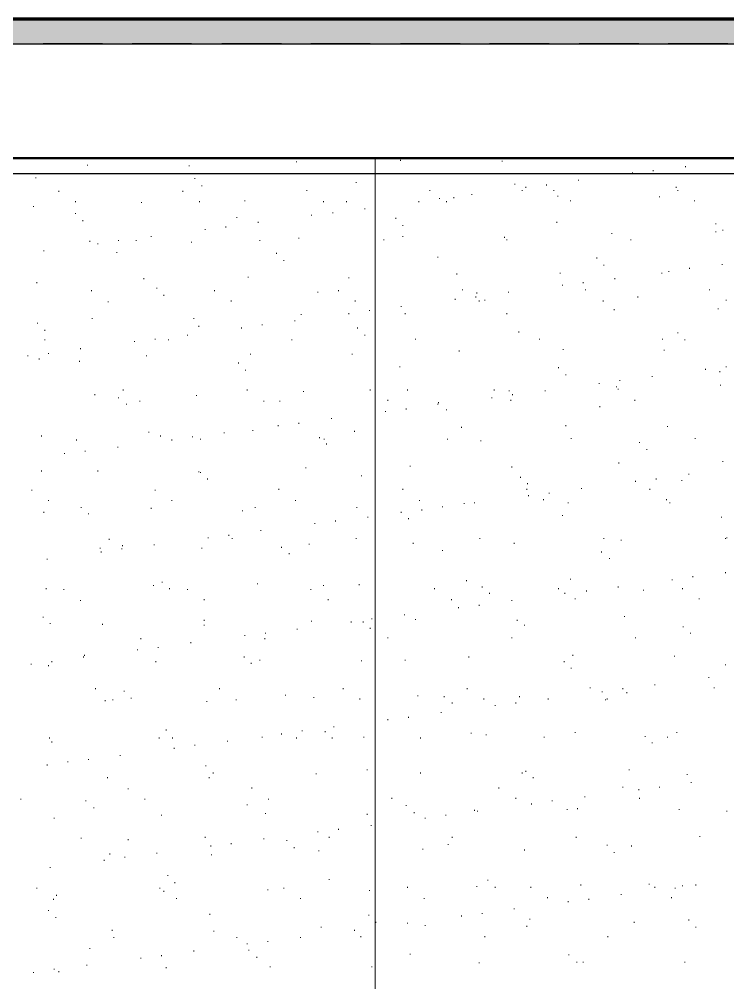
# Model space of a CAD drawing. Header units: inches. Extents: x 5 to 516, y -193 to 129.
# Drawn here: x 37.635 to 40.609, y -83.428 to -79.386 of the extents above; entities that cross this region are included whole.
import ezdxf

# ---------------------------------------------------------------- set-up
doc = ezdxf.new("R2010")
doc.units = ezdxf.units.IN
doc.header["$MEASUREMENT"] = 0
for name, color, linetype in [('Highlight', 210, 'Continuous'), ('PDF4_Geometry', 7, 'Continuous'), ('PDF4_Solid Fills', 7, 'Continuous')]:
    doc.layers.add(name, color=color, linetype=linetype)

msp = doc.modelspace()

# ---------------------------------------------------------------- hatches: boundary and pattern name
at = {"layer": 'PDF4_Solid Fills', "true_color": 0xb3b3b3, "transparency": 33554559}
msp.add_hatch(color=253, dxfattribs=at).paths.add_polyline_path([(33.2754117, -79.489649), (78.6554168, -79.489649), (78.6554168, -79.3863156), (28.0920888, -79.3863156), (28.0920888, -79.489649)])

# ---------------------------------------------------------------- linework, layer by layer
at = {"layer": 'Highlight'}
for p, q in [((23.3387434, -79.4896516), (137.6392915, -79.4896516)), ((23.3387518, -80.0329832), (138.0451299, -80.0329832))]:
    msp.add_line(p, q, dxfattribs=at)
at = {"layer": 'PDF4_Geometry', "lineweight": 70}
msp.add_lwpolyline([(134.6320923, -79.969649), (134.6320923, -79.3863156), (26.9620804, -79.3863156)], dxfattribs=at)
at = {"layer": 'PDF4_Geometry', "lineweight": 35}
for points in [[(37.7354137, -79.4896516), (37.9854137, -79.4896516)], [(38.1087522, -79.4896516), (38.3587522, -79.4896516)], [(38.4854137, -79.4896516), (38.7354138, -79.4896516)], [(38.8587523, -79.4896516), (39.1087523, -79.4896516)], [(39.2354138, -79.4896516), (39.4854138, -79.4896516)], [(39.6087523, -79.4896516), (39.8587523, -79.4896516)], [(39.9854139, -79.4896516), (40.2354139, -79.4896516)], [(40.3587524, -79.4896516), (40.6087524, -79.4896516)]]:
    msp.add_lwpolyline(points, dxfattribs=at)
at = {"layer": 'PDF4_Geometry', "lineweight": 50}
msp.add_lwpolyline([(134.6320923, -79.969649), (26.9620804, -79.969649)], dxfattribs=at)
at = {"layer": 'PDF4_Geometry', "lineweight": 15}
for points in [[(38.7987572, -79.9863154), (38.7987572, -79.9829821)], [(39.1287515, -87.9496505), (39.1287515, -79.9696499)], [(39.235424, -79.9796487), (39.235424, -79.9763154)], [(39.6620907, -79.9829821), (39.6620907, -79.9796487)], [(37.9220906, -79.9996488), (37.9220906, -79.9963154)], [(38.3487573, -80.0029821), (38.3487573, -79.9996488)], [(40.2954241, -80.0229821), (40.2954241, -80.0196488)], [(40.4320908, -80.0063154), (40.4320908, -80.0029821)], [(37.7054238, -80.0529821), (37.7054238, -80.0496488)], [(38.3720905, -80.0563154), (38.3720905, -80.0529821)], [(39.9820908, -80.0629821), (39.9820908, -80.0596488)], [(40.2087576, -80.0329821), (40.2087576, -80.0296488)], [(38.4020906, -80.0863154), (38.4020906, -80.0829821)], [(38.8420909, -80.1063154), (38.8420909, -80.1029821)], [(39.0487573, -80.0729821), (39.0487573, -80.0696488)], [(39.3587574, -80.1063154), (39.3587574, -80.1029821)], [(39.715424, -80.0796488), (39.715424, -80.0763154)], [(39.745424, -80.1063154), (39.745424, -80.1029821)], [(39.7620909, -80.0929821), (39.7620909, -80.0896488)], [(39.8487574, -80.0829821), (39.8487574, -80.0796488)], [(39.8787574, -80.1063154), (39.8787574, -80.1029821)], [(40.3920907, -80.0929821), (40.3920907, -80.0896488)], [(40.3987575, -80.1063154), (40.3987575, -80.1029821)], [(37.8020908, -80.1096488), (37.8020908, -80.1063154)], [(38.3220909, -80.1096488), (38.3220909, -80.1063154)], [(39.3987574, -80.1396488), (39.3987574, -80.1363154)], [(39.4587576, -80.1363154), (39.4587576, -80.1329821)], [(39.5354241, -80.1229821), (39.5354241, -80.1196488)], [(39.8954243, -80.1296488), (39.8954243, -80.1263154)], [(40.322091, -80.1329821), (40.322091, -80.1296488)], [(37.6954238, -80.1729821), (37.6954238, -80.1696488)], [(37.8720905, -80.1529821), (37.8720905, -80.1496488)], [(38.1487573, -80.1563154), (38.1487573, -80.1529821)], [(38.3920905, -80.1529821), (38.3920905, -80.1496488)], [(38.5820909, -80.1496488), (38.5820909, -80.1463154)], [(38.9120906, -80.1529821), (38.9120906, -80.1496488)], [(39.0087576, -80.1529821), (39.0087576, -80.1496488)], [(39.0854241, -80.1829821), (39.0854241, -80.1796488)], [(39.3120909, -80.1529821), (39.3120909, -80.1496488)], [(39.4287575, -80.1529821), (39.4287575, -80.1496488)], [(39.9487576, -80.1496488), (39.9487576, -80.1463154)], [(40.4687576, -80.1496488), (40.4687576, -80.1463154)], [(37.8720905, -80.2029821), (37.8720905, -80.1996488)], [(38.5487572, -80.2196488), (38.5487572, -80.2163154)], [(38.8620905, -80.2096488), (38.8620905, -80.2063154)], [(38.9520907, -80.1996488), (38.9520907, -80.1963154)], [(39.2154239, -80.2229821), (39.2154239, -80.2196488)], [(37.9020906, -80.2329821), (37.9020906, -80.2296488)], [(38.4154242, -80.2696488), (38.4154242, -80.2663154)], [(38.5020908, -80.2596488), (38.5020908, -80.2563154)], [(38.6387574, -80.2396488), (38.6387574, -80.2363154)], [(39.245424, -80.2529821), (39.245424, -80.2496488)], [(39.8920907, -80.2396488), (39.8920907, -80.2363154)], [(40.5587574, -80.2463154), (40.5587574, -80.2429821)], [(38.1887574, -80.2996488), (38.1887574, -80.2963154)], [(38.8087572, -80.3063154), (38.8087572, -80.3029821)], [(39.245424, -80.2996488), (39.245424, -80.2963154)], [(39.6720907, -80.3029821), (39.6720907, -80.2996488)], [(40.1220907, -80.2863154), (40.1220907, -80.2829821)], [(40.5587574, -80.2796488), (40.5587574, -80.2763154)], [(40.5887574, -80.2729821), (40.5887574, -80.2696488)], [(37.9320906, -80.3196488), (37.9320906, -80.3163154)], [(37.9654238, -80.3296488), (37.9654238, -80.3263154)], [(38.0520908, -80.3163154), (38.0520908, -80.3129821)], [(38.1254241, -80.3163154), (38.1254241, -80.3129821)], [(38.3587573, -80.3229821), (38.3587573, -80.3196488)], [(38.6454242, -80.3163154), (38.6454242, -80.3129821)], [(39.1654243, -80.3129821), (39.1654243, -80.3096488)], [(39.6820907, -80.3129821), (39.6820907, -80.3096488)], [(40.2020908, -80.3129821), (40.2020908, -80.3096488)], [(37.7387575, -80.3596488), (37.7387575, -80.3563154)], [(38.045424, -80.3663154), (38.045424, -80.3629821)], [(38.7154239, -80.3696488), (38.7154239, -80.3663154)], [(39.3920906, -80.3863154), (39.3920906, -80.3829821)], [(40.0587573, -80.3896488), (40.0587573, -80.3863154)], [(38.745424, -80.3996488), (38.745424, -80.3963154)], [(40.0887574, -80.4196488), (40.0887574, -80.4163155)], [(40.5854243, -80.4163155), (40.5854243, -80.4129821)], [(38.5954241, -80.4696488), (38.5954241, -80.4663155)], [(39.4720908, -80.4563155), (39.4720908, -80.4529821)], [(39.9054243, -80.4529821), (39.9054243, -80.4496488)], [(40.332091, -80.4529821), (40.332091, -80.4496488)], [(40.3620906, -80.4463155), (40.3620906, -80.4429821)], [(40.4487576, -80.4329821), (40.4487576, -80.4296488)], [(37.7087574, -80.4929821), (37.7087574, -80.4896488)], [(38.1587573, -80.4763155), (38.1587573, -80.4729821)], [(39.0187576, -80.4729821), (39.0187576, -80.4696488)], [(39.9154243, -80.5029821), (39.9154243, -80.4996488)], [(40.0020909, -80.4929821), (40.0020909, -80.4896488)], [(40.1354243, -80.4763155), (40.1354243, -80.4729821)], [(37.9387574, -80.5263155), (37.9387574, -80.5229821)], [(38.2120906, -80.5163155), (38.2120906, -80.5129821)], [(38.2420907, -80.5463155), (38.2420907, -80.5429821)], [(38.4554239, -80.5263155), (38.4554239, -80.5229821)], [(38.8887574, -80.5329821), (38.8887574, -80.5296488)], [(38.9754239, -80.5263155), (38.9754239, -80.5229821)], [(39.495424, -80.5229821), (39.495424, -80.5196488)], [(39.5520909, -80.5529821), (39.5520909, -80.5496488)], [(39.5554241, -80.5363155), (39.5554241, -80.5329821)], [(39.6887575, -80.5329821), (39.6887575, -80.5296488)], [(40.0120909, -80.5229821), (40.0120909, -80.5196488)], [(40.2320908, -80.5529821), (40.2320908, -80.5496488)], [(40.532091, -80.5229821), (40.532091, -80.5196488)], [(38.0087575, -80.5729821), (38.0087575, -80.5696488)], [(38.525424, -80.5696488), (38.525424, -80.5663155)], [(39.045424, -80.5696488), (39.045424, -80.5663155)], [(39.2387576, -80.5929821), (39.2387576, -80.5896488)], [(39.465424, -80.5629821), (39.465424, -80.5596488)], [(39.5654241, -80.5696488), (39.5654241, -80.5663155)], [(39.5887574, -80.5663155), (39.5887574, -80.5629821)], [(40.0854242, -80.5696488), (40.0854242, -80.5663155)], [(40.6020911, -80.5663155), (40.6020911, -80.5629821)], [(38.8187573, -80.6263155), (38.8187573, -80.6229821)], [(39.0187576, -80.6229821), (39.0187576, -80.6196488)], [(39.1054241, -80.6096488), (39.1054241, -80.6063155)], [(39.255424, -80.6229821), (39.255424, -80.6196488)], [(39.6820907, -80.6229821), (39.6820907, -80.6196488)], [(40.1320907, -80.6063155), (40.1320907, -80.6029821)], [(40.5687574, -80.6029821), (40.5687574, -80.5996488)], [(37.7120906, -80.6629821), (37.7120906, -80.6596488)], [(37.9420906, -80.6429821), (37.9420906, -80.6396488)], [(38.3687573, -80.6429821), (38.3687573, -80.6396488)], [(38.6554242, -80.6696488), (38.6554242, -80.6663155)], [(38.7920908, -80.6529821), (38.7920908, -80.6496488)], [(37.7420906, -80.6929821), (37.7420906, -80.6896488)], [(38.3420909, -80.7129821), (38.3420909, -80.7096488)], [(38.3887574, -80.6763155), (38.3887574, -80.6729821)], [(38.5687573, -80.6829821), (38.5687573, -80.6796488)], [(39.0554241, -80.6829821), (39.0554241, -80.6796488)], [(39.0854241, -80.7129821), (39.0854241, -80.7096488)], [(39.7320908, -80.6996488), (39.7320908, -80.6963155)], [(40.3987575, -80.7029821), (40.3987575, -80.6996488)], [(37.7420906, -80.7329821), (37.7420906, -80.7296488)], [(38.1187573, -80.7396488), (38.1187573, -80.7363155)], [(38.2054239, -80.7296488), (38.2054239, -80.7263155)], [(38.2620907, -80.7329821), (38.2620907, -80.7296488)], [(38.7787572, -80.7329821), (38.7787572, -80.7296488)], [(39.2987573, -80.7296488), (39.2987573, -80.7263155)], [(39.8187574, -80.7296488), (39.8187574, -80.7263155)], [(40.3354242, -80.7296488), (40.3354242, -80.7263155)], [(40.4287576, -80.7329821), (40.4287576, -80.7296488)], [(37.7587575, -80.7896488), (37.7587575, -80.7863155)], [(37.8920905, -80.7696488), (37.8920905, -80.7663155)], [(38.6054241, -80.7929821), (38.6054241, -80.7896488)], [(39.0320909, -80.7929821), (39.0320909, -80.7896488)], [(39.4820908, -80.7796488), (39.4820908, -80.7763155)], [(39.9187575, -80.7729821), (39.9187575, -80.7696488)], [(40.342091, -80.7763155), (40.342091, -80.7729821)], [(37.6720905, -80.7996488), (37.6720905, -80.7963155)], [(37.7187574, -80.8129821), (37.7187574, -80.8096488)], [(37.8887573, -80.8229821), (37.8887573, -80.8196488)], [(38.1687574, -80.7996488), (38.1687574, -80.7963155)], [(38.555424, -80.8296488), (38.555424, -80.8263155)], [(38.5854241, -80.8596488), (38.5854241, -80.8563155)], [(39.2320908, -80.8463155), (39.2320908, -80.8429822)], [(39.8987575, -80.8496488), (39.8987575, -80.8463155)], [(40.5154241, -80.8563155), (40.5154241, -80.8529822)], [(40.5754242, -80.8663155), (40.5754242, -80.8629822)], [(40.6020911, -80.8463155), (40.6020911, -80.8429822)], [(39.9287575, -80.8796488), (39.9287575, -80.8763155)], [(40.0687574, -80.9163155), (40.0687574, -80.9129822)], [(40.1554243, -80.9029822), (40.1554243, -80.8996488)], [(40.292091, -80.8863155), (40.292091, -80.8829822)], [(38.0720908, -80.9429822), (38.0720908, -80.9396488)], [(38.5920909, -80.9429822), (38.5920909, -80.9396488)], [(38.8287573, -80.9496488), (38.8287573, -80.9463155)], [(39.1087574, -80.9429822), (39.1087574, -80.9396488)], [(39.265424, -80.9429822), (39.265424, -80.9396488)], [(39.6287574, -80.9429822), (39.6287574, -80.9396488)], [(39.6920907, -80.9463155), (39.6920907, -80.9429822)], [(39.842091, -80.9463155), (39.842091, -80.9429822)], [(40.1420907, -80.9296488), (40.1420907, -80.9263155)], [(40.1487575, -80.9396488), (40.1487575, -80.9363155)], [(40.5787574, -80.9229822), (40.5787574, -80.9196488)], [(37.9520906, -80.9629822), (37.9520906, -80.9596489)], [(38.0520908, -80.9763155), (38.0520908, -80.9729822)], [(38.1420905, -80.9896488), (38.1420905, -80.9863155)], [(38.3787573, -80.9663155), (38.3787573, -80.9629822)], [(38.6620906, -80.9896488), (38.6620906, -80.9863155)], [(38.7287575, -80.9896488), (38.7287575, -80.9863155)], [(39.1820907, -80.9863155), (39.1820907, -80.9829822)], [(39.3954242, -80.9963156), (39.3954242, -80.9929821)], [(39.6187574, -80.9763155), (39.6187574, -80.9729822)], [(39.6987576, -80.9863155), (39.6987576, -80.9829822)], [(39.705424, -80.9629822), (39.705424, -80.9596489)], [(40.2187576, -80.9863155), (40.2187576, -80.9829822)], [(38.0854241, -81.0029822), (38.0854241, -80.9996488)], [(39.1720907, -81.0329822), (39.1720907, -81.0296488)], [(39.2587576, -81.0229822), (39.2587576, -81.0196489)], [(39.3920906, -81.0029822), (39.3920906, -80.9996488)], [(39.4287575, -81.0263155), (39.4287575, -81.0229822)], [(40.072091, -81.0129822), (40.072091, -81.0096488)], [(38.9454239, -81.0629821), (38.9454239, -81.0596488)], [(38.6154242, -81.1129821), (38.6154242, -81.1096488)], [(38.7220907, -81.0929822), (38.7220907, -81.0896489)], [(38.8087572, -81.0829822), (38.8087572, -81.0796489)], [(39.0420909, -81.1163155), (39.0420909, -81.1129821)], [(39.4920908, -81.0996488), (39.4920908, -81.0963155)], [(39.9287575, -81.0929822), (39.9287575, -81.0896489)], [(40.3554242, -81.0963155), (40.3554242, -81.0929822)], [(37.7287574, -81.1363155), (37.7287574, -81.1329822)], [(37.8754241, -81.1529822), (37.8754241, -81.1496489)], [(38.1787574, -81.1196488), (38.1787574, -81.1163155)], [(38.2287575, -81.1363155), (38.2287575, -81.1329822)], [(38.275424, -81.1529822), (38.275424, -81.1496489)], [(38.3620905, -81.1396489), (38.3620905, -81.1363155)], [(38.3954241, -81.1496489), (38.3954241, -81.1463155)], [(38.4954239, -81.1229821), (38.4954239, -81.1196488)], [(38.8954242, -81.1429822), (38.8954242, -81.1396489)], [(38.9154242, -81.1496489), (38.9154242, -81.1463155)], [(39.4320907, -81.1496489), (39.4320907, -81.1463155)], [(39.572091, -81.1563155), (39.572091, -81.1529822)], [(39.9520908, -81.1463155), (39.9520908, -81.1429822)], [(40.4720909, -81.1463155), (40.4720909, -81.1429822)], [(37.9120906, -81.1996488), (37.9120906, -81.1963155)], [(38.0487572, -81.1829821), (38.0487572, -81.1796488)], [(38.9254242, -81.1696488), (38.9254242, -81.1663155)], [(40.2387577, -81.1629822), (40.2387577, -81.1596488)], [(40.2687577, -81.1929822), (40.2687577, -81.1896488)], [(37.825424, -81.2096489), (37.825424, -81.2063155)], [(38.8387573, -81.2696489), (38.8387573, -81.2663155)], [(39.275424, -81.2629822), (39.275424, -81.2596489)], [(39.7020908, -81.2663155), (39.7020908, -81.2629822)], [(40.1520907, -81.2496489), (40.1520907, -81.2463156)], [(40.5887574, -81.2429821), (40.5887574, -81.2396488)], [(37.7287574, -81.2829822), (37.7287574, -81.2796488)], [(37.9654238, -81.2829822), (37.9654238, -81.2796488)], [(38.3887574, -81.2863155), (38.3887574, -81.2829822)], [(38.3954241, -81.2896488), (38.3954241, -81.2863155)], [(38.4254242, -81.3163156), (38.4254242, -81.3129821)], [(39.0720909, -81.3029821), (39.0720909, -81.2996489)], [(39.7387576, -81.3096489), (39.7387576, -81.3063156)], [(40.3087574, -81.3163156), (40.3087574, -81.3129821)], [(40.445424, -81.2963155), (40.445424, -81.2929822)], [(38.7254239, -81.3596489), (38.7254239, -81.3563155)], [(39.245424, -81.3596489), (39.245424, -81.3563155)], [(39.765424, -81.3596489), (39.765424, -81.3563155)], [(39.7687577, -81.3363155), (39.7687577, -81.3329822)], [(39.9954241, -81.3563155), (39.9954241, -81.3529822)], [(40.2220908, -81.3263155), (40.2220908, -81.3229822)], [(40.282091, -81.3596489), (40.282091, -81.3563155)], [(40.4154244, -81.3229822), (40.4154244, -81.3196489)], [(37.6887574, -81.3629821), (37.6887574, -81.3596489)], [(38.2054239, -81.3629821), (38.2054239, -81.3596489)], [(39.7720909, -81.3863155), (39.7720909, -81.3829822)], [(39.8587574, -81.3763156), (39.8587574, -81.3729821)], [(37.7587575, -81.4063155), (37.7587575, -81.4029822)], [(37.8954241, -81.4363156), (37.8954241, -81.4329821)], [(38.1887574, -81.4396489), (38.1887574, -81.4363156)], [(38.275424, -81.4063155), (38.275424, -81.4029822)], [(38.6254242, -81.4363156), (38.6254242, -81.4329821)], [(38.795424, -81.4063155), (38.795424, -81.4029822)], [(39.0520909, -81.4363156), (39.0520909, -81.4329821)], [(39.3154241, -81.4063155), (39.3154241, -81.4029822)], [(39.4120907, -81.4329821), (39.4120907, -81.4296489)], [(39.5020908, -81.4196489), (39.5020908, -81.4163155)], [(39.5454241, -81.4163155), (39.5454241, -81.4129823)], [(39.8354242, -81.4029822), (39.8354242, -81.3996489)], [(39.9387575, -81.4163155), (39.9387575, -81.4129823)], [(40.3520911, -81.4029822), (40.3520911, -81.3996489)], [(40.3654243, -81.4163155), (40.3654243, -81.4129823)], [(37.7387575, -81.4563155), (37.7387575, -81.4529822)], [(37.9254242, -81.4629822), (37.9254242, -81.4596489)], [(38.5720909, -81.4496489), (38.5720909, -81.4463155)], [(39.0987573, -81.4763155), (39.0987573, -81.4729823)], [(39.2387576, -81.4563155), (39.2387576, -81.4529822)], [(39.2687577, -81.4829823), (39.2687577, -81.4796488)], [(39.3254241, -81.4463155), (39.3254241, -81.4429822)], [(39.9154243, -81.4696488), (39.9154243, -81.4663155)], [(40.582091, -81.4763155), (40.582091, -81.4729823)], [(38.8754242, -81.5029822), (38.8754242, -81.4996489)], [(38.9620907, -81.4929821), (38.9620907, -81.4896489)], [(38.4287574, -81.5629822), (38.4287574, -81.5596489)], [(38.5154239, -81.5529822), (38.5154239, -81.5496489)], [(38.6487574, -81.5329822), (38.6487574, -81.5296488)], [(40.6054243, -81.5629822), (40.6054243, -81.5596489)], [(38.0120907, -81.5696489), (38.0120907, -81.5663156)], [(38.0687572, -81.5963155), (38.0687572, -81.5929822)], [(38.2020906, -81.5929822), (38.2020906, -81.5896489)], [(38.5287572, -81.5663156), (38.5287572, -81.5629822)], [(38.735424, -81.6029823), (38.735424, -81.5996488)], [(38.852091, -81.5896489), (38.852091, -81.5863155)], [(39.0487573, -81.5663156), (39.0487573, -81.5629822)], [(39.2887573, -81.5863155), (39.2887573, -81.5829822)], [(39.5687574, -81.5663156), (39.5687574, -81.5629822)], [(39.7120908, -81.5863155), (39.7120908, -81.5829822)], [(40.0887574, -81.5663156), (40.0887574, -81.5629822)], [(40.1620907, -81.5729822), (40.1620907, -81.5696489)], [(40.5987574, -81.5663156), (40.5987574, -81.5629822)], [(37.9754238, -81.6063155), (37.9754238, -81.6029823)], [(37.9787574, -81.6229822), (37.9787574, -81.6196489)], [(38.065424, -81.6096489), (38.065424, -81.6063155)], [(38.4020906, -81.6063155), (38.4020906, -81.6029823)], [(38.7687576, -81.6296489), (38.7687576, -81.6263156)], [(39.4120907, -81.6163155), (39.4120907, -81.6129822)], [(40.0787574, -81.6229822), (40.0787574, -81.6196489)], [(37.7520907, -81.6529822), (37.7520907, -81.6496489)], [(40.1120906, -81.6496489), (40.1120906, -81.6463155)], [(40.5987574, -81.7096489), (40.5987574, -81.7063155)], [(38.1987575, -81.7629822), (38.1987575, -81.7596489)], [(38.2354239, -81.7496489), (38.2354239, -81.7463156)], [(38.6354242, -81.7563156), (38.6354242, -81.7529822)], [(38.9120906, -81.7629822), (38.9120906, -81.7596489)], [(39.0620909, -81.7596489), (39.0620909, -81.7563156)], [(39.5120908, -81.7429822), (39.5120908, -81.7396489)], [(39.9487576, -81.7363156), (39.9487576, -81.7329823)], [(40.4620908, -81.7263156), (40.4620908, -81.7229823)], [(37.7487575, -81.7763156), (37.7487575, -81.7729822)], [(37.8220908, -81.7796488), (37.8220908, -81.7763156)], [(38.2654239, -81.7763156), (38.2654239, -81.7729822)], [(38.3420909, -81.7796488), (38.3420909, -81.7763156)], [(38.8587573, -81.7796488), (38.8587573, -81.7763156)], [(39.3787574, -81.7763156), (39.3787574, -81.7729822)], [(39.5787574, -81.7696489), (39.5787574, -81.7663155)], [(39.6087574, -81.7963156), (39.6087574, -81.7929823)], [(39.8987575, -81.7763156), (39.8987575, -81.7729822)], [(39.9254243, -81.7963156), (39.9254243, -81.7929823)], [(40.0154241, -81.7863156), (40.0154241, -81.7829822)], [(40.1487575, -81.7696489), (40.1487575, -81.7663155)], [(40.2554241, -81.7829822), (40.2554241, -81.7796488)], [(40.4187576, -81.7763156), (40.4187576, -81.7729822)], [(37.8920905, -81.8263155), (37.8920905, -81.8229822)], [(38.4120906, -81.8229822), (38.4120906, -81.8196489)], [(38.9320906, -81.8229822), (38.9320906, -81.8196489)], [(39.4487576, -81.8229822), (39.4487576, -81.8196489)], [(39.5654241, -81.8463156), (39.5654241, -81.8429821)], [(39.7020908, -81.8263155), (39.7020908, -81.8229822)], [(39.9687576, -81.8196489), (39.9687576, -81.8163156)], [(40.4887577, -81.8196489), (40.4887577, -81.8163156)], [(39.2520908, -81.8863156), (39.2520908, -81.8829822)], [(39.4787576, -81.8563156), (39.4787576, -81.8529822)], [(37.7354239, -81.8963156), (37.7354239, -81.8929822)], [(37.7654239, -81.9229823), (37.7654239, -81.9196489)], [(37.9854239, -81.9263155), (37.9854239, -81.9229823)], [(38.4120906, -81.9096488), (38.4120906, -81.9063157)], [(38.8620905, -81.9129823), (38.8620905, -81.9096488)], [(39.0287572, -81.9163155), (39.0287572, -81.9129823)], [(39.0787573, -81.9163155), (39.0787573, -81.9129823)], [(39.1154242, -81.9029822), (39.1154242, -81.8996488)], [(39.2987573, -81.9063157), (39.2987573, -81.9029822)], [(39.725424, -81.9096488), (39.725424, -81.9063157)], [(40.1754243, -81.8929822), (40.1754243, -81.8896488)], [(38.4120906, -81.9296489), (38.4120906, -81.9263155)], [(38.6687574, -81.9629821), (38.6687574, -81.959649)], [(38.8020908, -81.9463155), (38.8020908, -81.9429824)], [(39.1087574, -81.9429824), (39.1087574, -81.9396489)], [(39.755424, -81.9296489), (39.755424, -81.9263155)], [(40.4220908, -81.9363155), (40.4220908, -81.9329823)], [(40.4520908, -81.9629821), (40.4520908, -81.959649)], [(38.1454241, -81.9863156), (38.1454241, -81.9829822)], [(38.3554241, -82.0029822), (38.3554241, -81.9996488)], [(38.5820909, -81.9729822), (38.5820909, -81.969649)], [(38.6654242, -81.9863156), (38.6654242, -81.9829822)], [(39.1820907, -81.9829822), (39.1820907, -81.979649)], [(39.7020908, -81.9829822), (39.7020908, -81.979649)], [(40.2220908, -81.9829822), (40.2220908, -81.979649)], [(38.1320905, -82.0329822), (38.1320905, -82.0296489)], [(38.2187575, -82.0229822), (38.2187575, -82.0196489)], [(37.7720907, -82.0829821), (37.7720907, -82.079649)], [(37.9054242, -82.0629823), (37.9054242, -82.0596489)], [(37.9087573, -82.0563155), (37.9087573, -82.0529823)], [(38.2087575, -82.0829821), (38.2087575, -82.079649)], [(38.5787573, -82.0629823), (38.5787573, -82.0596489)], [(38.6454242, -82.0763155), (38.6454242, -82.0729824)], [(39.0720909, -82.079649), (39.0720909, -82.0763155)], [(39.255424, -82.0763155), (39.255424, -82.0729824)], [(39.5220908, -82.0629823), (39.5220908, -82.0596489)], [(39.9220907, -82.0829821), (39.9220907, -82.079649)], [(39.9587576, -82.0563155), (39.9587576, -82.0529823)], [(40.3854243, -82.0596489), (40.3854243, -82.0563155)], [(37.6854242, -82.0929821), (37.6854242, -82.089649)], [(37.7587575, -82.099649), (37.7587575, -82.0963156)], [(38.6087573, -82.089649), (38.6087573, -82.0863156)], [(39.9520908, -82.109649), (39.9520908, -82.1063156)], [(40.5987574, -82.0963156), (40.5987574, -82.0929821)], [(40.5287573, -82.1496489), (40.5287573, -82.1463156)], [(37.9554238, -82.1963155), (37.9554238, -82.1929824)], [(38.075424, -82.2063155), (38.075424, -82.2029824)], [(38.4754239, -82.1963155), (38.4754239, -82.1929824)], [(38.995424, -82.1963155), (38.995424, -82.1929824)], [(39.515424, -82.1963155), (39.515424, -82.1929824)], [(40.0320909, -82.1929824), (40.0320909, -82.1896489)], [(40.082091, -82.209649), (40.082091, -82.2063155)], [(40.1687576, -82.1963155), (40.1687576, -82.1929824)], [(40.302091, -82.1796489), (40.302091, -82.1763155)], [(40.552091, -82.1929824), (40.552091, -82.1896489)], [(37.9954239, -82.2463157), (37.9954239, -82.2429822)], [(38.0287571, -82.2429822), (38.0287571, -82.239649)], [(38.1054241, -82.2363156), (38.1054241, -82.2329822)], [(38.4220906, -82.2496488), (38.4220906, -82.2463157)], [(38.545424, -82.2429822), (38.545424, -82.239649)], [(38.7520908, -82.2229822), (38.7520908, -82.219649)], [(38.8720906, -82.2329822), (38.8720906, -82.229649)], [(39.0654241, -82.239649), (39.0654241, -82.2363156)], [(39.3087573, -82.2263156), (39.3087573, -82.2229822)], [(39.4187575, -82.229649), (39.4187575, -82.2263156)], [(39.5854242, -82.239649), (39.5854242, -82.2363156)], [(39.735424, -82.229649), (39.735424, -82.2263156)], [(39.8554242, -82.239649), (39.8554242, -82.2363156)], [(40.0954242, -82.2429822), (40.0954242, -82.239649)], [(40.1020911, -82.239649), (40.1020911, -82.2363156)], [(40.1854244, -82.2129821), (40.1854244, -82.209649)], [(39.4520907, -82.2563157), (39.4520907, -82.2529823)], [(39.6320906, -82.2663157), (39.6320906, -82.2629823)], [(39.7187576, -82.2563157), (39.7187576, -82.2529823)], [(39.1820907, -82.3263155), (39.1820907, -82.3229824)], [(39.2687577, -82.3163155), (39.2687577, -82.3129823)], [(39.4054243, -82.2963155), (39.4054243, -82.2929823)], [(38.2520907, -82.3696491), (38.2520907, -82.3663156)], [(38.9554239, -82.3563156), (38.9554239, -82.3529822)], [(37.7620907, -82.4029823), (37.7620907, -82.3996489)], [(38.2220907, -82.4029823), (38.2220907, -82.3996489)], [(38.2787571, -82.4029823), (38.2787571, -82.3996489)], [(38.6554242, -82.3996489), (38.6554242, -82.3963157)], [(38.735424, -82.3863157), (38.735424, -82.3829823)], [(38.7987572, -82.4029823), (38.7987572, -82.3996489)], [(38.8220909, -82.3729822), (38.8220909, -82.3696491)], [(38.9187575, -82.3763157), (38.9187575, -82.3729822)], [(38.9487575, -82.4029823), (38.9487575, -82.3996489)], [(39.0820909, -82.3996489), (39.0820909, -82.3963157)], [(39.3187573, -82.4029823), (39.3187573, -82.3996489)], [(39.5320909, -82.3829823), (39.5320909, -82.3796488)], [(39.5954242, -82.3896489), (39.5954242, -82.3863157)], [(39.8387574, -82.3996489), (39.8387574, -82.3963157)], [(39.9687576, -82.3796488), (39.9687576, -82.3763157)], [(40.2620909, -82.3963157), (40.2620909, -82.3929823)], [(40.3554242, -82.3996489), (40.3554242, -82.3963157)], [(40.3954243, -82.3796488), (40.3954243, -82.3763157)], [(37.7720907, -82.4196489), (37.7720907, -82.4163155)], [(38.285424, -82.4463156), (38.285424, -82.4429824)], [(38.3720905, -82.4329823), (38.3720905, -82.4296489)], [(38.5087575, -82.4163155), (38.5087575, -82.4129823)], [(40.292091, -82.4229823), (40.292091, -82.4196489)], [(37.9254242, -82.4929822), (37.9254242, -82.4896491)], [(38.0587572, -82.4763156), (38.0587572, -82.4729822)], [(37.7520907, -82.5163157), (37.7520907, -82.5129823)], [(37.8387572, -82.5029823), (37.8387572, -82.4996488)], [(38.4187574, -82.5196489), (38.4187574, -82.5163157)], [(38.0054239, -82.569649), (38.0054239, -82.5663156)], [(38.4320906, -82.569649), (38.4320906, -82.5663156)], [(38.4487575, -82.549649), (38.4487575, -82.5463155)], [(38.8820906, -82.5529823), (38.8820906, -82.549649)], [(39.0954241, -82.5363157), (39.0954241, -82.5329823)], [(39.3187573, -82.549649), (39.3187573, -82.5463155)], [(39.745424, -82.549649), (39.745424, -82.5463155)], [(39.7620909, -82.5429823), (39.7620909, -82.5396489)], [(39.7920909, -82.569649), (39.7920909, -82.5663156)], [(40.195424, -82.5363157), (40.195424, -82.5329823)], [(40.4387576, -82.5563156), (40.4387576, -82.5529823)], [(38.6120905, -82.6129822), (38.6120905, -82.6096491)], [(39.1287574, -82.6129822), (39.1287574, -82.6096491)], [(39.6487575, -82.6129822), (39.6487575, -82.6096491)], [(40.1687576, -82.6096491), (40.1687576, -82.6063156)], [(40.322091, -82.6096491), (40.322091, -82.6063156)], [(40.455424, -82.589649), (40.455424, -82.5863156)], [(38.0920908, -82.6163156), (38.0920908, -82.6129822)], [(40.0087577, -82.6496489), (40.0087577, -82.6463157)], [(40.2354241, -82.6196491), (40.2354241, -82.6163156)], [(37.6420905, -82.6596489), (37.6420905, -82.6563157)], [(37.9154242, -82.6663155), (37.9154242, -82.6629824)], [(38.1620906, -82.6596489), (38.1620906, -82.6563157)], [(38.5920909, -82.6829824), (38.5920909, -82.679649)], [(38.6820906, -82.6596489), (38.6820906, -82.6563157)], [(39.1987575, -82.6563157), (39.1987575, -82.6529823)], [(39.2587576, -82.6863156), (39.2587576, -82.6829824)], [(39.7187576, -82.6563157), (39.7187576, -82.6529823)], [(39.7854241, -82.679649), (39.7854241, -82.6763155)], [(39.8720907, -82.6663155), (39.8720907, -82.6629824)], [(40.2387577, -82.6563157), (40.2387577, -82.6529823)], [(37.9487574, -82.6963156), (37.9487574, -82.6929824)], [(38.2320907, -82.7263156), (38.2320907, -82.7229822)], [(38.6687574, -82.719649), (38.6687574, -82.7163156)], [(39.0954241, -82.7229822), (39.0954241, -82.719649)], [(39.2920909, -82.7163156), (39.2920909, -82.7129822)], [(39.4254243, -82.7263156), (39.4254243, -82.7229822)], [(39.5454241, -82.7063156), (39.5454241, -82.7029824)], [(39.5587573, -82.709649), (39.5587573, -82.7063156)], [(39.9354244, -82.7029824), (39.9354244, -82.699649)], [(39.9787576, -82.699649), (39.9787576, -82.6963156)], [(40.4054244, -82.7029824), (40.4054244, -82.699649)], [(40.6054243, -82.709649), (40.6054243, -82.7063156)], [(37.7820908, -82.7396491), (37.7820908, -82.7363156)], [(39.1120905, -82.7696489), (39.1120905, -82.7663157)], [(39.3387573, -82.7396491), (39.3387573, -82.7363156)], [(38.8887574, -82.7963155), (38.8887574, -82.7929824)], [(38.9754239, -82.7863158), (38.9754239, -82.7829823)], [(40.4920909, -82.8163156), (40.4920909, -82.8129824)], [(37.8954241, -82.8229824), (37.8954241, -82.819649)], [(38.0920908, -82.829649), (38.0920908, -82.8263156)], [(38.4154242, -82.819649), (38.4154242, -82.8163156)], [(38.4387574, -82.8563156), (38.4387574, -82.8529823)], [(38.525424, -82.8463156), (38.525424, -82.8429822)], [(38.6620906, -82.8263156), (38.6620906, -82.8229824)], [(38.7587576, -82.8329822), (38.7587576, -82.829649)], [(38.9354243, -82.819649), (38.9354243, -82.8163156)], [(39.4354243, -82.849649), (39.4354243, -82.8463156)], [(39.4520907, -82.819649), (39.4520907, -82.8163156)], [(39.9720908, -82.819649), (39.9720908, -82.8163156)], [(40.1020911, -82.8529823), (40.1020911, -82.849649)], [(40.205424, -82.8563156), (40.205424, -82.8529823)], [(38.0154239, -82.8896489), (38.0154239, -82.8863157)], [(38.2120906, -82.8863157), (38.2120906, -82.8829823)], [(38.4420906, -82.8929823), (38.4420906, -82.8896489)], [(38.7887572, -82.8629823), (38.7887572, -82.8596491)], [(38.8920906, -82.8763157), (38.8920906, -82.8729823)], [(39.3287573, -82.8696491), (39.3287573, -82.8663156)], [(39.755424, -82.8729823), (39.755424, -82.8696491)], [(40.1320907, -82.8829823), (40.1320907, -82.8796489)], [(37.9920907, -82.9163155), (37.9920907, -82.9129824)], [(38.0787572, -82.9029823), (38.0787572, -82.8996489)], [(37.7654239, -82.9463156), (37.7654239, -82.9429824)], [(38.2587575, -82.979649), (38.2587575, -82.9763157)], [(38.2887572, -83.0096489), (38.2887572, -83.0063157)], [(38.9354243, -82.9963157), (38.9354243, -82.9929823)], [(39.602091, -82.9996489), (39.602091, -82.9963157)], [(40.2787573, -83.0163157), (40.2787573, -83.0129823)], [(37.7087574, -83.0329823), (37.7087574, -83.0296489)], [(38.2254239, -83.0329823), (38.2254239, -83.0296489)], [(38.2420907, -83.0463155), (38.2420907, -83.0429824)], [(38.6787574, -83.0396489), (38.6787574, -83.0363158)], [(38.745424, -83.0329823), (38.745424, -83.0296489)], [(39.1054241, -83.0429824), (39.1054241, -83.0396489)], [(39.265424, -83.0296489), (39.265424, -83.0263158)], [(39.5554241, -83.0263158), (39.5554241, -83.0229823)], [(39.6320906, -83.0296489), (39.6320906, -83.0263158)], [(39.7820909, -83.0296489), (39.7820909, -83.0263158)], [(39.9920908, -83.0196489), (39.9920908, -83.0163157)], [(40.302091, -83.0296489), (40.302091, -83.0263158)], [(40.3887575, -83.0329823), (40.3887575, -83.0296489)], [(40.4187576, -83.0229823), (40.4187576, -83.0196489)], [(40.475424, -83.0196489), (40.475424, -83.0163157)], [(37.7787571, -83.0796491), (37.7787571, -83.0763156)], [(37.7920908, -83.0629824), (37.7920908, -83.059649)], [(38.295424, -83.0763156), (38.295424, -83.0729824)], [(38.8154241, -83.0763156), (38.8154241, -83.0729824)], [(39.3354242, -83.0763156), (39.3354242, -83.0729824)], [(39.852091, -83.0729824), (39.852091, -83.069649)], [(39.9387575, -83.0896491), (39.9387575, -83.0863157)], [(40.0254241, -83.0796491), (40.0254241, -83.0763156)], [(40.1620907, -83.059649), (40.1620907, -83.0563156)], [(40.3720907, -83.0729824), (40.3720907, -83.069649)], [(37.7587575, -83.1263157), (37.7587575, -83.1229823)], [(39.5787574, -83.1396489), (39.5787574, -83.1363157)], [(39.7120908, -83.1196491), (39.7120908, -83.1163157)], [(37.7887572, -83.1563158), (37.7887572, -83.1529823)], [(38.4354243, -83.1429823), (38.4354243, -83.1396489)], [(39.102091, -83.1463157), (39.102091, -83.1429823)], [(39.1320906, -83.1763156), (39.1320906, -83.1729824)], [(39.265424, -83.179649), (39.265424, -83.1763156)], [(39.4920908, -83.1496489), (39.4920908, -83.1463157)], [(39.7787573, -83.1629824), (39.7787573, -83.1596489)], [(40.215424, -83.1763156), (40.215424, -83.1729824)], [(40.445424, -83.1663156), (40.445424, -83.1629824)], [(38.0254239, -83.2096491), (38.0254239, -83.2063156)], [(38.4520907, -83.2129822), (38.4520907, -83.2096491)], [(38.9020906, -83.1963156), (38.9020906, -83.1929825)], [(39.0420909, -83.2096491), (39.0420909, -83.2063156)], [(39.1287574, -83.1963156), (39.1287574, -83.1929825)], [(39.3387573, -83.189649), (39.3387573, -83.1863156)], [(39.765424, -83.1929825), (39.765424, -83.189649)], [(40.475424, -83.1963156), (40.475424, -83.1929825)], [(38.0320908, -83.2396491), (38.0320908, -83.2363157)], [(38.5487572, -83.2396491), (38.5487572, -83.2363157)], [(38.6787574, -83.2563157), (38.6787574, -83.2529823)], [(38.8154241, -83.2396491), (38.8154241, -83.2363157)], [(39.0687573, -83.2363157), (39.0687573, -83.2329823)], [(39.5887574, -83.2363157), (39.5887574, -83.2329823)], [(40.1054242, -83.2363157), (40.1054242, -83.2329823)], [(37.9320906, -83.2863158), (37.9320906, -83.2829823)], [(38.3687573, -83.2963156), (38.3687573, -83.2929824)], [(38.5920909, -83.2663157), (38.5920909, -83.2629823)], [(38.5987573, -83.2929824), (38.5987573, -83.289649)], [(38.1454241, -83.3263156), (38.1454241, -83.3229825)], [(38.2320907, -83.3163156), (38.2320907, -83.3129824)], [(38.6320906, -83.3229825), (38.6320906, -83.319649)], [(39.275424, -83.309649), (39.275424, -83.3063156)], [(39.9420908, -83.3129824), (39.9420908, -83.309649)], [(37.7820908, -83.3729823), (37.7820908, -83.3696491)], [(37.9187574, -83.3563157), (37.9187574, -83.3529823)], [(38.2520907, -83.3663157), (38.2520907, -83.3629823)], [(38.6887574, -83.3629823), (38.6887574, -83.3596491)], [(39.1154242, -83.3629823), (39.1154242, -83.3596491)], [(39.5654241, -83.3463157), (39.5654241, -83.3429822)], [(39.975424, -83.3429822), (39.975424, -83.3396491)], [(40.0020909, -83.3429822), (40.0020909, -83.3396491)], [(40.4287576, -83.3429822), (40.4287576, -83.3396491)], [(37.6954238, -83.3863157), (37.6954238, -83.3829824)], [(37.8020908, -83.3829824), (37.8020908, -83.3796489)]]:
    msp.add_lwpolyline(points, dxfattribs=at)
msp.add_lwpolyline([(40.3754243, -81.7363156), (40.3754243, -81.7396489)], close=True, dxfattribs=at)

doc.saveas('drawing.dxf')
